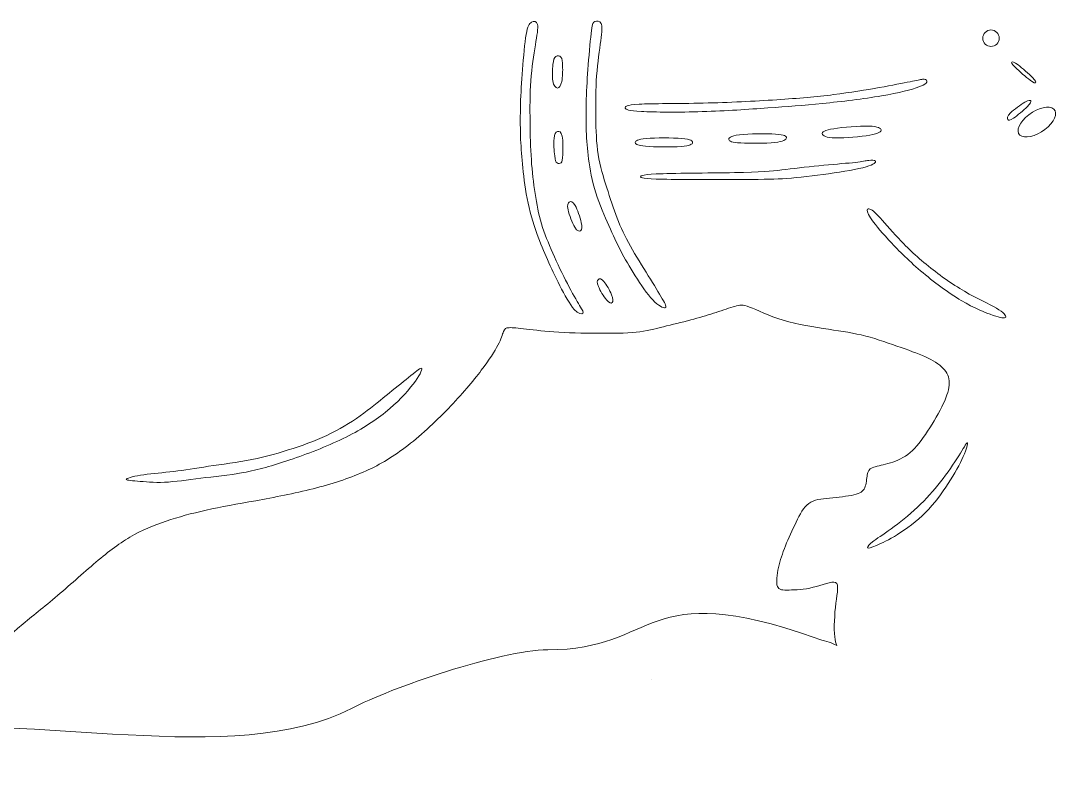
# Model space of a CAD drawing. Header units: millimetres. Extents: x -6423 to -1759, y 6 to 2012.
# Drawn here: x -1970.81 to -1926.64, y 1421.57 to 1453.45 of the extents above; entities that cross this region are included whole.
import ezdxf

# ---------------------------------------------------------------- set-up
doc = ezdxf.new("R2010")
doc.units = ezdxf.units.MM
doc.header["$MEASUREMENT"] = 0
doc.layers.add('layer 1', color=7, linetype='Continuous')

msp = doc.modelspace()

# ---------------------------------------------------------------- linework, layer by layer
at = {"layer": 'layer 1', "color": 177, "lineweight": 9}
for points, knots in [([(-1949.2911, 1452.8689), (-1949.2293, 1453.2263), (-1949.1606, 1453.3362), (-1949.0643, 1453.3912), (-1949.0643, 1453.3912), (-1948.968, 1453.4462), (-1948.8443, 1453.4462), (-1948.8101, 1453.2951), (-1948.8101, 1453.2951), (-1948.7756, 1453.1438), (-1948.8306, 1452.8415), (-1948.8993, 1452.4222), (-1948.8993, 1452.4222), (-1948.968, 1452.0029), (-1949.0506, 1451.4668), (-1949.0919, 1450.8964), (-1949.0919, 1450.8964), (-1949.133, 1450.3259), (-1949.133, 1449.7211), (-1949.1261, 1449.1507), (-1949.1261, 1449.1507), (-1949.1193, 1448.5802), (-1949.1056, 1448.0441), (-1949.0712, 1447.5355), (-1949.0712, 1447.5355), (-1949.0369, 1447.0269), (-1948.9819, 1446.5458), (-1948.913, 1446.0922), (-1948.913, 1446.0922), (-1948.8443, 1445.6385), (-1948.7619, 1445.2123), (-1948.6382, 1444.8), (-1948.6382, 1444.8), (-1948.5145, 1444.3876), (-1948.3496, 1443.989), (-1948.157, 1443.556), (-1948.157, 1443.556), (-1947.9646, 1443.123), (-1947.7447, 1442.6556), (-1947.5386, 1442.257), (-1947.5386, 1442.257), (-1947.3323, 1441.8583), (-1947.1399, 1441.5284), (-1947.0162, 1441.3223), (-1947.0162, 1441.3223), (-1946.8924, 1441.116), (-1946.8375, 1441.0336), (-1946.8787, 1440.9923), (-1946.8787, 1440.9923), (-1946.9199, 1440.9512), (-1947.0574, 1440.9512), (-1947.2429, 1441.1573), (-1947.2429, 1441.1573), (-1947.4286, 1441.3635), (-1947.6622, 1441.7759), (-1947.8615, 1442.1677), (-1947.8615, 1442.1677), (-1948.0609, 1442.5593), (-1948.2257, 1442.9306), (-1948.3838, 1443.2811), (-1948.3838, 1443.2811), (-1948.542, 1443.6316), (-1948.6932, 1443.9615), (-1948.8443, 1444.3945), (-1948.8443, 1444.3945), (-1948.9956, 1444.8275), (-1949.1469, 1445.3636), (-1949.2498, 1445.8859), (-1949.2498, 1445.8859), (-1949.353, 1446.4083), (-1949.408, 1446.9169), (-1949.4492, 1447.35), (-1949.4492, 1447.35), (-1949.4904, 1447.7829), (-1949.5179, 1448.1403), (-1949.5316, 1448.5526), (-1949.5316, 1448.5526), (-1949.5454, 1448.965), (-1949.5454, 1449.4325), (-1949.5316, 1449.8998), (-1949.5316, 1449.8998), (-1949.5179, 1450.3672), (-1949.4904, 1450.8345), (-1949.4492, 1451.3706), (-1949.4492, 1451.3706), (-1949.408, 1451.9066), (-1949.353, 1452.5115), (-1949.2911, 1452.8689)], [0, 0, 0, 0, 0.0434783, 0.0434783, 0.0434783, 0.0434783, 0.0869565, 0.0869565, 0.0869565, 0.0869565, 0.1304348, 0.1304348, 0.1304348, 0.1304348, 0.173913, 0.173913, 0.173913, 0.173913, 0.2173913, 0.2173913, 0.2173913, 0.2173913, 0.2608696, 0.2608696, 0.2608696, 0.2608696, 0.3043478, 0.3043478, 0.3043478, 0.3043478, 0.3478261, 0.3478261, 0.3478261, 0.3478261, 0.3913043, 0.3913043, 0.3913043, 0.3913043, 0.4347826, 0.4347826, 0.4347826, 0.4347826, 0.4782609, 0.4782609, 0.4782609, 0.4782609, 0.5217391, 0.5217391, 0.5217391, 0.5217391, 0.5652174, 0.5652174, 0.5652174, 0.5652174, 0.6086957, 0.6086957, 0.6086957, 0.6086957, 0.6521739, 0.6521739, 0.6521739, 0.6521739, 0.6956522, 0.6956522, 0.6956522, 0.6956522, 0.7391304, 0.7391304, 0.7391304, 0.7391304, 0.7826087, 0.7826087, 0.7826087, 0.7826087, 0.826087, 0.826087, 0.826087, 0.826087, 0.8695652, 0.8695652, 0.8695652, 0.8695652, 0.9130435, 0.9130435, 0.9130435, 0.9130435, 1, 1, 1, 1]), ([(-1946.5126, 1453.0415), (-1946.4714, 1453.3603), (-1946.4445, 1453.3932), (-1946.3667, 1453.4166), (-1946.3667, 1453.4166), (-1946.2888, 1453.4399), (-1946.16, 1453.4537), (-1946.1049, 1453.3411), (-1946.1049, 1453.3411), (-1946.0496, 1453.2284), (-1946.0679, 1452.9894), (-1946.1182, 1452.6017), (-1946.1182, 1452.6017), (-1946.1686, 1452.214), (-1946.2511, 1451.6779), (-1946.2923, 1451.1074), (-1946.2923, 1451.1074), (-1946.3336, 1450.537), (-1946.3336, 1449.9322), (-1946.3268, 1449.3617), (-1946.3268, 1449.3617), (-1946.3198, 1448.7913), (-1946.306, 1448.2552), (-1946.2262, 1447.7561), (-1946.2262, 1447.7561), (-1946.1465, 1447.2569), (-1946.0004, 1446.7948), (-1945.8589, 1446.3439), (-1945.8589, 1446.3439), (-1945.7172, 1445.8928), (-1945.5797, 1445.4529), (-1945.4216, 1445.0475), (-1945.4216, 1445.0475), (-1945.2635, 1444.642), (-1945.0848, 1444.2708), (-1944.8547, 1443.8584), (-1944.8547, 1443.8584), (-1944.6243, 1443.446), (-1944.3425, 1442.9924), (-1944.0951, 1442.5938), (-1944.0951, 1442.5938), (-1943.8476, 1442.1951), (-1943.6346, 1441.8515), (-1943.4971, 1441.6144), (-1943.4971, 1441.6144), (-1943.3597, 1441.3773), (-1943.2978, 1441.2466), (-1943.3734, 1441.2295), (-1943.3734, 1441.2295), (-1943.449, 1441.2123), (-1943.6621, 1441.3086), (-1943.9026, 1441.5594), (-1943.9026, 1441.5594), (-1944.1433, 1441.8103), (-1944.4112, 1442.2157), (-1944.6484, 1442.5938), (-1944.6484, 1442.5938), (-1944.8854, 1442.9718), (-1945.0917, 1443.3222), (-1945.2669, 1443.659), (-1945.2669, 1443.659), (-1945.4422, 1443.9958), (-1945.5866, 1444.3189), (-1945.77, 1444.7268), (-1945.77, 1444.7268), (-1945.9532, 1445.1347), (-1946.1756, 1445.6275), (-1946.3311, 1446.1266), (-1946.3311, 1446.1266), (-1946.4865, 1446.6258), (-1946.5749, 1447.1312), (-1946.6329, 1447.5627), (-1946.6329, 1447.5627), (-1946.691, 1447.994), (-1946.7184, 1448.3515), (-1946.7321, 1448.7638), (-1946.7321, 1448.7638), (-1946.746, 1449.1762), (-1946.746, 1449.6435), (-1946.7321, 1450.1109), (-1946.7321, 1450.1109), (-1946.7184, 1450.5782), (-1946.691, 1451.0456), (-1946.6497, 1451.5817), (-1946.6497, 1451.5817), (-1946.6084, 1452.1178), (-1946.5534, 1452.7226), (-1946.5126, 1453.0415)], [0, 0, 0, 0, 0.0434783, 0.0434783, 0.0434783, 0.0434783, 0.0869565, 0.0869565, 0.0869565, 0.0869565, 0.1304348, 0.1304348, 0.1304348, 0.1304348, 0.173913, 0.173913, 0.173913, 0.173913, 0.2173913, 0.2173913, 0.2173913, 0.2173913, 0.2608696, 0.2608696, 0.2608696, 0.2608696, 0.3043478, 0.3043478, 0.3043478, 0.3043478, 0.3478261, 0.3478261, 0.3478261, 0.3478261, 0.3913043, 0.3913043, 0.3913043, 0.3913043, 0.4347826, 0.4347826, 0.4347826, 0.4347826, 0.4782609, 0.4782609, 0.4782609, 0.4782609, 0.5217391, 0.5217391, 0.5217391, 0.5217391, 0.5652174, 0.5652174, 0.5652174, 0.5652174, 0.6086957, 0.6086957, 0.6086957, 0.6086957, 0.6521739, 0.6521739, 0.6521739, 0.6521739, 0.6956522, 0.6956522, 0.6956522, 0.6956522, 0.7391304, 0.7391304, 0.7391304, 0.7391304, 0.7826087, 0.7826087, 0.7826087, 0.7826087, 0.826087, 0.826087, 0.826087, 0.826087, 0.8695652, 0.8695652, 0.8695652, 0.8695652, 0.9130435, 0.9130435, 0.9130435, 0.9130435, 1, 1, 1, 1]), ([(-1929.5038, 1453.0598), (-1929.6974, 1453.0598), (-1929.8543, 1452.9029), (-1929.8543, 1452.7093), (-1929.8543, 1452.7093), (-1929.8543, 1452.5157), (-1929.6974, 1452.3588), (-1929.5038, 1452.3588), (-1929.5038, 1452.3588), (-1929.3101, 1452.3588), (-1929.1532, 1452.5157), (-1929.1532, 1452.7093), (-1929.1532, 1452.7093), (-1929.1532, 1452.9029), (-1929.3101, 1453.0598), (-1929.5038, 1453.0598)], [0, 0, 0, 0, 0.2, 0.2, 0.2, 0.2, 0.4, 0.4, 0.4, 0.4, 0.6, 0.6, 0.6, 0.6, 1, 1, 1, 1]), ([(-1948.1537, 1451.5905), (-1948.1296, 1451.7899), (-1948.0952, 1451.886), (-1948.0298, 1451.9307), (-1948.0298, 1451.9307), (-1947.9646, 1451.9755), (-1947.8684, 1451.9686), (-1947.8134, 1451.9033), (-1947.8134, 1451.9033), (-1947.7584, 1451.8379), (-1947.7447, 1451.7142), (-1947.7396, 1451.5183), (-1947.7396, 1451.5183), (-1947.7343, 1451.3224), (-1947.7378, 1451.0545), (-1947.7756, 1450.8707), (-1947.7756, 1450.8707), (-1947.8134, 1450.6867), (-1947.8856, 1450.5871), (-1947.9629, 1450.5871), (-1947.9629, 1450.5871), (-1948.0402, 1450.5871), (-1948.1227, 1450.6867), (-1948.157, 1450.8878), (-1948.157, 1450.8878), (-1948.1914, 1451.0888), (-1948.1776, 1451.3913), (-1948.1537, 1451.5905)], [0, 0, 0, 0, 0.125, 0.125, 0.125, 0.125, 0.25, 0.25, 0.25, 0.25, 0.375, 0.375, 0.375, 0.375, 0.5, 0.5, 0.5, 0.5, 0.625, 0.625, 0.625, 0.625, 0.75, 0.75, 0.75, 0.75, 1, 1, 1, 1]), ([(-1928.6172, 1451.6903), (-1928.5931, 1451.7127), (-1928.5278, 1451.7058), (-1928.3508, 1451.5735), (-1928.3508, 1451.5735), (-1928.1738, 1451.4413), (-1927.8851, 1451.1834), (-1927.7391, 1451.0323), (-1927.7391, 1451.0323), (-1927.5931, 1450.881), (-1927.5896, 1450.8364), (-1927.6085, 1450.8141), (-1927.6085, 1450.8141), (-1927.6274, 1450.7918), (-1927.6686, 1450.7918), (-1927.8387, 1450.9206), (-1927.8387, 1450.9206), (-1928.0088, 1451.0495), (-1928.3078, 1451.3072), (-1928.4659, 1451.4619), (-1928.4659, 1451.4619), (-1928.624, 1451.6165), (-1928.6411, 1451.668), (-1928.6172, 1451.6903)], [0, 0, 0, 0, 0.1428571, 0.1428571, 0.1428571, 0.1428571, 0.2857143, 0.2857143, 0.2857143, 0.2857143, 0.4285714, 0.4285714, 0.4285714, 0.4285714, 0.5714286, 0.5714286, 0.5714286, 0.5714286, 0.7142857, 0.7142857, 0.7142857, 0.7142857, 1, 1, 1, 1]), ([(-1945.0711, 1449.7366), (-1945.0952, 1449.7984), (-1945.0471, 1449.8671), (-1944.4834, 1449.8982), (-1944.4834, 1449.8982), (-1943.92, 1449.9291), (-1942.8409, 1449.9221), (-1941.7514, 1449.9462), (-1941.7514, 1449.9462), (-1940.6621, 1449.9703), (-1939.5624, 1450.0253), (-1938.6277, 1450.0871), (-1938.6277, 1450.0871), (-1937.6929, 1450.1489), (-1936.9231, 1450.2178), (-1936.2049, 1450.3071), (-1936.2049, 1450.3071), (-1935.4867, 1450.3965), (-1934.8201, 1450.5063), (-1934.2599, 1450.6061), (-1934.2599, 1450.6061), (-1933.6997, 1450.7057), (-1933.2461, 1450.7951), (-1932.9505, 1450.857), (-1932.9505, 1450.857), (-1932.655, 1450.9188), (-1932.5176, 1450.9531), (-1932.4145, 1450.96), (-1932.4145, 1450.96), (-1932.3114, 1450.9668), (-1932.2426, 1450.9462), (-1932.2323, 1450.8912), (-1932.2323, 1450.8912), (-1932.2219, 1450.8363), (-1932.2701, 1450.747), (-1932.5691, 1450.6335), (-1932.5691, 1450.6335), (-1932.8681, 1450.5202), (-1933.4179, 1450.3826), (-1934.167, 1450.2556), (-1934.167, 1450.2556), (-1934.9162, 1450.1284), (-1935.8647, 1450.0115), (-1936.6791, 1449.9291), (-1936.6791, 1449.9291), (-1937.4936, 1449.8466), (-1938.1741, 1449.7984), (-1938.9988, 1449.7401), (-1938.9988, 1449.7401), (-1939.8236, 1449.6816), (-1940.7926, 1449.6129), (-1941.7927, 1449.582), (-1941.7927, 1449.582), (-1942.7927, 1449.551), (-1943.8237, 1449.5579), (-1944.3873, 1449.5888), (-1944.3873, 1449.5888), (-1944.9508, 1449.6197), (-1945.0471, 1449.6747), (-1945.0711, 1449.7366)], [0, 0, 0, 0, 0.0625, 0.0625, 0.0625, 0.0625, 0.125, 0.125, 0.125, 0.125, 0.1875, 0.1875, 0.1875, 0.1875, 0.25, 0.25, 0.25, 0.25, 0.3125, 0.3125, 0.3125, 0.3125, 0.375, 0.375, 0.375, 0.375, 0.4375, 0.4375, 0.4375, 0.4375, 0.5, 0.5, 0.5, 0.5, 0.5625, 0.5625, 0.5625, 0.5625, 0.625, 0.625, 0.625, 0.625, 0.6875, 0.6875, 0.6875, 0.6875, 0.75, 0.75, 0.75, 0.75, 0.8125, 0.8125, 0.8125, 0.8125, 0.875, 0.875, 0.875, 0.875, 1, 1, 1, 1]), ([(-1928.0622, 1449.9824), (-1927.8851, 1450.0837), (-1927.8233, 1450.0769), (-1927.806, 1450.0408), (-1927.806, 1450.0408), (-1927.789, 1450.0048), (-1927.8164, 1449.9395), (-1927.9642, 1449.7917), (-1927.9642, 1449.7917), (-1928.1119, 1449.644), (-1928.38, 1449.4136), (-1928.5415, 1449.3038), (-1928.5415, 1449.3038), (-1928.703, 1449.1938), (-1928.758, 1449.204), (-1928.7873, 1449.2504), (-1928.7873, 1449.2504), (-1928.8164, 1449.2968), (-1928.8198, 1449.3794), (-1928.6755, 1449.5254), (-1928.6755, 1449.5254), (-1928.5311, 1449.6714), (-1928.2391, 1449.881), (-1928.0622, 1449.9824)], [0, 0, 0, 0, 0.1428571, 0.1428571, 0.1428571, 0.1428571, 0.2857143, 0.2857143, 0.2857143, 0.2857143, 0.4285714, 0.4285714, 0.4285714, 0.4285714, 0.5714286, 0.5714286, 0.5714286, 0.5714286, 0.7142857, 0.7142857, 0.7142857, 0.7142857, 1, 1, 1, 1]), ([(-1928.2723, 1448.5833), (-1928.0826, 1448.4102), (-1927.6063, 1448.5179), (-1927.208, 1448.8238), (-1927.208, 1448.8238), (-1926.8098, 1449.1297), (-1926.6408, 1449.518), (-1926.8303, 1449.691), (-1926.8303, 1449.691), (-1927.0199, 1449.864), (-1927.4964, 1449.7564), (-1927.8947, 1449.4505), (-1927.8947, 1449.4505), (-1928.2928, 1449.1445), (-1928.4618, 1448.7563), (-1928.2723, 1448.5833)], [0, 0, 0, 0, 0.2, 0.2, 0.2, 0.2, 0.4, 0.4, 0.4, 0.4, 0.6, 0.6, 0.6, 0.6, 1, 1, 1, 1]), ([(-1947.9611, 1448.7348), (-1947.8889, 1448.7589), (-1947.7997, 1448.7314), (-1947.7584, 1448.5355), (-1947.7584, 1448.5355), (-1947.7172, 1448.3396), (-1947.7241, 1447.9753), (-1947.7343, 1447.752), (-1947.7343, 1447.752), (-1947.7447, 1447.5286), (-1947.7584, 1447.4461), (-1947.8032, 1447.4049), (-1947.8032, 1447.4049), (-1947.8478, 1447.3637), (-1947.9234, 1447.3637), (-1947.975, 1447.3981), (-1947.975, 1447.3981), (-1948.0265, 1447.4324), (-1948.0539, 1447.5011), (-1948.078, 1447.7005), (-1948.078, 1447.7005), (-1948.102, 1447.8997), (-1948.1226, 1448.2297), (-1948.1055, 1448.4324), (-1948.1055, 1448.4324), (-1948.0883, 1448.6352), (-1948.0333, 1448.7107), (-1947.9611, 1448.7348)], [0, 0, 0, 0, 0.125, 0.125, 0.125, 0.125, 0.25, 0.25, 0.25, 0.25, 0.375, 0.375, 0.375, 0.375, 0.5, 0.5, 0.5, 0.5, 0.625, 0.625, 0.625, 0.625, 0.75, 0.75, 0.75, 0.75, 1, 1, 1, 1]), ([(-1936.686, 1448.6336), (-1936.7032, 1448.7125), (-1936.5932, 1448.7882), (-1936.1947, 1448.8534), (-1936.1947, 1448.8534), (-1935.7959, 1448.9187), (-1935.1087, 1448.9737), (-1934.7066, 1448.9634), (-1934.7066, 1448.9634), (-1934.3046, 1448.9531), (-1934.1877, 1448.8774), (-1934.1809, 1448.8019), (-1934.1809, 1448.8019), (-1934.1739, 1448.7263), (-1934.277, 1448.6506), (-1934.662, 1448.5819), (-1934.662, 1448.5819), (-1935.0468, 1448.5132), (-1935.7135, 1448.4514), (-1936.119, 1448.4617), (-1936.119, 1448.4617), (-1936.5245, 1448.4719), (-1936.6689, 1448.5545), (-1936.686, 1448.6336)], [0, 0, 0, 0, 0.1428571, 0.1428571, 0.1428571, 0.1428571, 0.2857143, 0.2857143, 0.2857143, 0.2857143, 0.4285714, 0.4285714, 0.4285714, 0.4285714, 0.5714286, 0.5714286, 0.5714286, 0.5714286, 0.7142857, 0.7142857, 0.7142857, 0.7142857, 1, 1, 1, 1]), ([(-1944.6484, 1448.2692), (-1944.6415, 1448.3345), (-1944.5728, 1448.4032), (-1944.1777, 1448.4377), (-1944.1777, 1448.4377), (-1943.7824, 1448.4719), (-1943.0608, 1448.4719), (-1942.6655, 1448.4377), (-1942.6655, 1448.4377), (-1942.2704, 1448.4032), (-1942.2017, 1448.3345), (-1942.2085, 1448.2658), (-1942.2085, 1448.2658), (-1942.2154, 1448.197), (-1942.2978, 1448.1283), (-1942.6999, 1448.0974), (-1942.6999, 1448.0974), (-1943.102, 1448.0664), (-1943.8237, 1448.0733), (-1944.212, 1448.1077), (-1944.212, 1448.1077), (-1944.6003, 1448.142), (-1944.6553, 1448.204), (-1944.6484, 1448.2692)], [0, 0, 0, 0, 0.1428571, 0.1428571, 0.1428571, 0.1428571, 0.2857143, 0.2857143, 0.2857143, 0.2857143, 0.4285714, 0.4285714, 0.4285714, 0.4285714, 0.5714286, 0.5714286, 0.5714286, 0.5714286, 0.7142857, 0.7142857, 0.7142857, 0.7142857, 1, 1, 1, 1]), ([(-1940.6656, 1448.3895), (-1940.6826, 1448.4582), (-1940.6139, 1448.5476), (-1940.2119, 1448.5958), (-1940.2119, 1448.5958), (-1939.8098, 1448.6438), (-1939.0744, 1448.6506), (-1938.6723, 1448.6232), (-1938.6723, 1448.6232), (-1938.2702, 1448.5956), (-1938.2015, 1448.5338), (-1938.2153, 1448.4617), (-1938.2153, 1448.4617), (-1938.2291, 1448.3895), (-1938.3252, 1448.307), (-1938.7101, 1448.2658), (-1938.7101, 1448.2658), (-1939.0951, 1448.2246), (-1939.7685, 1448.2246), (-1940.1569, 1448.2486), (-1940.1569, 1448.2486), (-1940.5452, 1448.2727), (-1940.6484, 1448.3208), (-1940.6656, 1448.3895)], [0, 0, 0, 0, 0.1428571, 0.1428571, 0.1428571, 0.1428571, 0.2857143, 0.2857143, 0.2857143, 0.2857143, 0.4285714, 0.4285714, 0.4285714, 0.4285714, 0.5714286, 0.5714286, 0.5714286, 0.5714286, 0.7142857, 0.7142857, 0.7142857, 0.7142857, 1, 1, 1, 1]), ([(-1944.4216, 1446.8087), (-1944.4216, 1446.8568), (-1944.3185, 1446.9118), (-1943.4663, 1446.9393), (-1943.4663, 1446.9393), (-1942.614, 1446.9668), (-1941.0126, 1446.9668), (-1940.0366, 1446.9908), (-1940.0366, 1446.9908), (-1939.0606, 1447.0149), (-1938.7101, 1447.063), (-1938.2359, 1447.1214), (-1938.2359, 1447.1214), (-1937.7617, 1447.1799), (-1937.1637, 1447.2486), (-1936.6208, 1447.3002), (-1936.6208, 1447.3002), (-1936.0777, 1447.3517), (-1935.5898, 1447.386), (-1935.2806, 1447.4204), (-1935.2806, 1447.4204), (-1934.9712, 1447.4547), (-1934.8406, 1447.4891), (-1934.7101, 1447.5063), (-1934.7101, 1447.5063), (-1934.5794, 1447.5235), (-1934.4488, 1447.5235), (-1934.4213, 1447.4754), (-1934.4213, 1447.4754), (-1934.3939, 1447.4273), (-1934.4694, 1447.3311), (-1934.8166, 1447.2314), (-1934.8166, 1447.2314), (-1935.1636, 1447.1317), (-1935.7822, 1447.0286), (-1936.4145, 1446.9393), (-1936.4145, 1446.9393), (-1937.0468, 1446.8499), (-1937.6929, 1446.7744), (-1938.1981, 1446.7366), (-1938.1981, 1446.7366), (-1938.7033, 1446.6987), (-1939.0675, 1446.6987), (-1940.047, 1446.6953), (-1940.047, 1446.6953), (-1941.0263, 1446.6918), (-1942.6209, 1446.685), (-1943.4697, 1446.7022), (-1943.4697, 1446.7022), (-1944.3185, 1446.7194), (-1944.4216, 1446.7605), (-1944.4216, 1446.8087)], [0, 0, 0, 0, 0.0714286, 0.0714286, 0.0714286, 0.0714286, 0.1428571, 0.1428571, 0.1428571, 0.1428571, 0.2142857, 0.2142857, 0.2142857, 0.2142857, 0.2857143, 0.2857143, 0.2857143, 0.2857143, 0.3571429, 0.3571429, 0.3571429, 0.3571429, 0.4285714, 0.4285714, 0.4285714, 0.4285714, 0.5, 0.5, 0.5, 0.5, 0.5714286, 0.5714286, 0.5714286, 0.5714286, 0.6428571, 0.6428571, 0.6428571, 0.6428571, 0.7142857, 0.7142857, 0.7142857, 0.7142857, 0.7857143, 0.7857143, 0.7857143, 0.7857143, 0.8571429, 0.8571429, 0.8571429, 0.8571429, 1, 1, 1, 1]), ([(-1947.456, 1445.7313), (-1947.3942, 1445.7673), (-1947.3047, 1445.7587), (-1947.2051, 1445.5869), (-1947.2051, 1445.5869), (-1947.1055, 1445.4151), (-1946.9955, 1445.08), (-1946.9466, 1444.8671), (-1946.9466, 1444.8671), (-1946.8976, 1444.654), (-1946.9096, 1444.5629), (-1946.9628, 1444.5191), (-1946.9628, 1444.5191), (-1947.0161, 1444.4753), (-1947.1106, 1444.4788), (-1947.2215, 1444.6557), (-1947.2215, 1444.6557), (-1947.3323, 1444.8326), (-1947.4595, 1445.1831), (-1947.5059, 1445.3988), (-1947.5059, 1445.3988), (-1947.5523, 1445.6145), (-1947.5178, 1445.6951), (-1947.456, 1445.7313)], [0, 0, 0, 0, 0.1428571, 0.1428571, 0.1428571, 0.1428571, 0.2857143, 0.2857143, 0.2857143, 0.2857143, 0.4285714, 0.4285714, 0.4285714, 0.4285714, 0.5714286, 0.5714286, 0.5714286, 0.5714286, 0.7142857, 0.7142857, 0.7142857, 0.7142857, 1, 1, 1, 1]), ([(-1934.7547, 1445.4342), (-1934.7032, 1445.4685), (-1934.5725, 1445.4135), (-1934.3766, 1445.2211), (-1934.3766, 1445.2211), (-1934.1809, 1445.0287), (-1933.9197, 1444.6987), (-1933.5691, 1444.3173), (-1933.5691, 1444.3173), (-1933.2186, 1443.9357), (-1932.7787, 1443.5028), (-1932.2667, 1443.0801), (-1932.2667, 1443.0801), (-1931.7546, 1442.6574), (-1931.1704, 1442.245), (-1930.6275, 1441.9289), (-1930.6275, 1441.9289), (-1930.0844, 1441.6127), (-1929.5828, 1441.3927), (-1929.2734, 1441.2107), (-1929.2734, 1441.2107), (-1928.9642, 1441.0285), (-1928.8474, 1440.8842), (-1928.8783, 1440.8257), (-1928.8783, 1440.8257), (-1928.9092, 1440.7674), (-1929.0879, 1440.7948), (-1929.4143, 1440.9048), (-1929.4143, 1440.9048), (-1929.7408, 1441.0148), (-1930.2151, 1441.2072), (-1930.7684, 1441.5371), (-1930.7684, 1441.5371), (-1931.3217, 1441.8669), (-1931.954, 1442.3344), (-1932.5004, 1442.8018), (-1932.5004, 1442.8018), (-1933.0468, 1443.2691), (-1933.5073, 1443.7365), (-1933.8682, 1444.1282), (-1933.8682, 1444.1282), (-1934.2289, 1444.52), (-1934.4901, 1444.8361), (-1934.6344, 1445.0561), (-1934.6344, 1445.0561), (-1934.7788, 1445.2761), (-1934.8062, 1445.3997), (-1934.7547, 1445.4342)], [0, 0, 0, 0, 0.0769231, 0.0769231, 0.0769231, 0.0769231, 0.1538462, 0.1538462, 0.1538462, 0.1538462, 0.2307692, 0.2307692, 0.2307692, 0.2307692, 0.3076923, 0.3076923, 0.3076923, 0.3076923, 0.3846154, 0.3846154, 0.3846154, 0.3846154, 0.4615385, 0.4615385, 0.4615385, 0.4615385, 0.5384615, 0.5384615, 0.5384615, 0.5384615, 0.6153846, 0.6153846, 0.6153846, 0.6153846, 0.6923077, 0.6923077, 0.6923077, 0.6923077, 0.7692308, 0.7692308, 0.7692308, 0.7692308, 0.8461538, 0.8461538, 0.8461538, 0.8461538, 1, 1, 1, 1]), ([(-1946.2189, 1442.4357), (-1946.1708, 1442.4769), (-1946.0951, 1442.4769), (-1945.9851, 1442.3497), (-1945.9851, 1442.3497), (-1945.8751, 1442.2227), (-1945.7309, 1441.9683), (-1945.6587, 1441.7863), (-1945.6587, 1441.7863), (-1945.5866, 1441.6041), (-1945.5866, 1441.4941), (-1945.6277, 1441.4495), (-1945.6277, 1441.4495), (-1945.669, 1441.4047), (-1945.7514, 1441.4254), (-1945.8718, 1441.5663), (-1945.8718, 1441.5663), (-1945.992, 1441.7072), (-1946.1501, 1441.9683), (-1946.2189, 1442.1401), (-1946.2189, 1442.1401), (-1946.2876, 1442.312), (-1946.2669, 1442.3945), (-1946.2189, 1442.4357)], [0, 0, 0, 0, 0.1428571, 0.1428571, 0.1428571, 0.1428571, 0.2857143, 0.2857143, 0.2857143, 0.2857143, 0.4285714, 0.4285714, 0.4285714, 0.4285714, 0.5714286, 0.5714286, 0.5714286, 0.5714286, 0.7142857, 0.7142857, 0.7142857, 0.7142857, 1, 1, 1, 1]), ([(-1976.2577, 1423.1472), (-1970.5983, 1424.0857), (-1961.7062, 1421.5726), (-1956.725, 1424.1676), (-1956.725, 1424.1676), (-1955.0681, 1425.0309), (-1950.4077, 1426.6577), (-1948.3653, 1426.6577), (-1948.3653, 1426.6577), (-1943.6623, 1426.6577), (-1944.3526, 1429.7891), (-1936.9894, 1427.1685), (-1936.9894, 1427.1685), (-1936.5176, 1427.0006), (-1936.4442, 1427.0493), (-1936.0635, 1426.8384), (-1936.0635, 1426.8384), (-1936.106, 1426.9344), (-1936.1378, 1427.0491), (-1936.1556, 1427.2117), (-1936.1556, 1427.2117), (-1936.1954, 1427.5759), (-1936.1651, 1428.1807), (-1936.1068, 1428.6481), (-1936.1068, 1428.6481), (-1936.0483, 1429.1155), (-1935.9617, 1429.4454), (-1936.1211, 1429.521), (-1936.1211, 1429.521), (-1936.2806, 1429.5966), (-1936.6861, 1429.4179), (-1937.0744, 1429.3216), (-1937.0744, 1429.3216), (-1937.4627, 1429.2253), (-1937.8339, 1429.2116), (-1938.102, 1429.2048), (-1938.102, 1429.2048), (-1938.37, 1429.1979), (-1938.5349, 1429.1979), (-1938.5968, 1429.3629), (-1938.5968, 1429.3629), (-1938.6586, 1429.5279), (-1938.6174, 1429.8577), (-1938.5487, 1430.167), (-1938.5487, 1430.167), (-1938.4799, 1430.4763), (-1938.3837, 1430.7649), (-1938.2531, 1431.088), (-1938.2531, 1431.088), (-1938.1226, 1431.411), (-1937.9576, 1431.7685), (-1937.7995, 1432.0983), (-1937.7995, 1432.0983), (-1937.6414, 1432.4282), (-1937.4903, 1432.7306), (-1937.2634, 1432.8956), (-1937.2634, 1432.8956), (-1937.0366, 1433.0605), (-1936.7342, 1433.0881), (-1936.3767, 1433.1224), (-1936.3767, 1433.1224), (-1936.0194, 1433.1568), (-1935.607, 1433.198), (-1935.339, 1433.2598), (-1935.339, 1433.2598), (-1935.071, 1433.3216), (-1934.9473, 1433.4042), (-1934.8786, 1433.5623), (-1934.8786, 1433.5623), (-1934.8097, 1433.7203), (-1934.796, 1433.954), (-1934.7686, 1434.1121), (-1934.7686, 1434.1121), (-1934.741, 1434.2702), (-1934.6999, 1434.3526), (-1934.5555, 1434.4146), (-1934.5555, 1434.4146), (-1934.4111, 1434.4764), (-1934.1637, 1434.5176), (-1933.8889, 1434.5933), (-1933.8889, 1434.5933), (-1933.6139, 1434.6688), (-1933.3114, 1434.7788), (-1933.0434, 1434.9781), (-1933.0434, 1434.9781), (-1932.7753, 1435.1775), (-1932.5417, 1435.4661), (-1932.2943, 1435.8304), (-1932.2943, 1435.8304), (-1932.0469, 1436.1946), (-1931.7857, 1436.6345), (-1931.6001, 1437.0056), (-1931.6001, 1437.0056), (-1931.4144, 1437.3768), (-1931.3046, 1437.6792), (-1931.284, 1437.9336), (-1931.284, 1437.9336), (-1931.2633, 1438.1878), (-1931.332, 1438.3939), (-1931.4833, 1438.5796), (-1931.4833, 1438.5796), (-1931.6344, 1438.7652), (-1931.8681, 1438.9301), (-1932.1774, 1439.0812), (-1932.1774, 1439.0812), (-1932.4867, 1439.2325), (-1932.8716, 1439.3699), (-1933.3321, 1439.5349), (-1933.3321, 1439.5349), (-1933.7926, 1439.6999), (-1934.3286, 1439.8922), (-1934.8373, 1440.0229), (-1934.8373, 1440.0229), (-1935.3459, 1440.1535), (-1935.827, 1440.2222), (-1936.4249, 1440.3116), (-1936.4249, 1440.3116), (-1937.0229, 1440.4009), (-1937.7376, 1440.5109), (-1938.3494, 1440.6964), (-1938.3494, 1440.6964), (-1938.961, 1440.8821), (-1939.4696, 1441.1432), (-1939.779, 1441.26), (-1939.779, 1441.26), (-1940.0882, 1441.3769), (-1940.1982, 1441.3494), (-1940.4043, 1441.2876), (-1940.4043, 1441.2876), (-1940.6106, 1441.2256), (-1940.913, 1441.1295), (-1941.2085, 1441.0332), (-1941.2085, 1441.0332), (-1941.504, 1440.9371), (-1941.7928, 1440.8408), (-1942.1502, 1440.7445), (-1942.1502, 1440.7445), (-1942.5075, 1440.6483), (-1942.9336, 1440.5521), (-1943.3117, 1440.4559), (-1943.3117, 1440.4559), (-1943.6896, 1440.3596), (-1944.0196, 1440.2635), (-1944.4457, 1440.2085), (-1944.4457, 1440.2085), (-1944.8719, 1440.1535), (-1945.3942, 1440.1398), (-1946.006, 1440.1398), (-1946.006, 1440.1398), (-1946.6176, 1440.1398), (-1947.3186, 1440.1535), (-1947.8959, 1440.1879), (-1947.8959, 1440.1879), (-1948.4733, 1440.2222), (-1948.9269, 1440.2772), (-1949.2774, 1440.3185), (-1949.2774, 1440.3185), (-1949.6279, 1440.3596), (-1949.8754, 1440.3872), (-1950.0197, 1440.3803), (-1950.0197, 1440.3803), (-1950.1641, 1440.3734), (-1950.2052, 1440.3322), (-1950.2534, 1440.2153), (-1950.2534, 1440.2153), (-1950.3015, 1440.0985), (-1950.3565, 1439.9061), (-1950.4939, 1439.638), (-1950.4939, 1439.638), (-1950.6315, 1439.3699), (-1950.8513, 1439.0263), (-1951.2019, 1438.5658), (-1951.2019, 1438.5658), (-1951.5524, 1438.1053), (-1952.0335, 1437.5279), (-1952.604, 1436.9369), (-1952.604, 1436.9369), (-1953.1745, 1436.3458), (-1953.8342, 1435.7411), (-1954.4391, 1435.2806), (-1954.4391, 1435.2806), (-1955.0439, 1434.82), (-1955.5938, 1434.5039), (-1956.2261, 1434.2289), (-1956.2261, 1434.2289), (-1956.8584, 1433.954), (-1957.5731, 1433.7203), (-1958.3636, 1433.521), (-1958.3636, 1433.521), (-1959.1539, 1433.3216), (-1960.02, 1433.1568), (-1960.8034, 1433.0124), (-1960.8034, 1433.0124), (-1961.587, 1432.8681), (-1962.2881, 1432.7445), (-1962.9135, 1432.6069), (-1962.9135, 1432.6069), (-1963.5388, 1432.4695), (-1964.0887, 1432.3182), (-1964.6179, 1432.1396), (-1964.6179, 1432.1396), (-1965.1471, 1431.9609), (-1965.6558, 1431.7546), (-1966.1575, 1431.4591), (-1966.1575, 1431.4591), (-1966.6593, 1431.1636), (-1967.1541, 1430.7787), (-1967.7108, 1430.3044), (-1967.7108, 1430.3044), (-1968.2676, 1429.8302), (-1968.8861, 1429.2666), (-1969.4497, 1428.7924), (-1969.4497, 1428.7924), (-1970.0133, 1428.3182), (-1970.5219, 1427.9333), (-1970.948, 1427.5622), (-1970.948, 1427.5622), (-1971.3741, 1427.191), (-1971.7177, 1426.8336), (-1971.9858, 1426.4762), (-1971.9858, 1426.4762), (-1972.2539, 1426.1189), (-1972.4463, 1425.7614), (-1972.7761, 1425.3559), (-1972.7761, 1425.3559), (-1973.1061, 1424.9504), (-1973.5736, 1424.4969), (-1974.0272, 1424.1601), (-1974.0272, 1424.1601), (-1974.4807, 1423.8233), (-1974.9207, 1423.6032), (-1975.443, 1423.4109), (-1975.443, 1423.4109), (-1975.7011, 1423.3158), (-1975.9796, 1423.2273), (-1976.2581, 1423.1471)], [0, 0, 0, 0, 0.0166667, 0.0166667, 0.0166667, 0.0166667, 0.0333333, 0.0333333, 0.0333333, 0.0333333, 0.05, 0.05, 0.05, 0.05, 0.0666667, 0.0666667, 0.0666667, 0.0666667, 0.0833333, 0.0833333, 0.0833333, 0.0833333, 0.1, 0.1, 0.1, 0.1, 0.1166667, 0.1166667, 0.1166667, 0.1166667, 0.1333333, 0.1333333, 0.1333333, 0.1333333, 0.15, 0.15, 0.15, 0.15, 0.1666667, 0.1666667, 0.1666667, 0.1666667, 0.1833333, 0.1833333, 0.1833333, 0.1833333, 0.2, 0.2, 0.2, 0.2, 0.2166667, 0.2166667, 0.2166667, 0.2166667, 0.2333333, 0.2333333, 0.2333333, 0.2333333, 0.25, 0.25, 0.25, 0.25, 0.2666667, 0.2666667, 0.2666667, 0.2666667, 0.2833333, 0.2833333, 0.2833333, 0.2833333, 0.3, 0.3, 0.3, 0.3, 0.3166667, 0.3166667, 0.3166667, 0.3166667, 0.3333333, 0.3333333, 0.3333333, 0.3333333, 0.35, 0.35, 0.35, 0.35, 0.3666667, 0.3666667, 0.3666667, 0.3666667, 0.3833333, 0.3833333, 0.3833333, 0.3833333, 0.4, 0.4, 0.4, 0.4, 0.4166667, 0.4166667, 0.4166667, 0.4166667, 0.4333333, 0.4333333, 0.4333333, 0.4333333, 0.45, 0.45, 0.45, 0.45, 0.4666667, 0.4666667, 0.4666667, 0.4666667, 0.4833333, 0.4833333, 0.4833333, 0.4833333, 0.5, 0.5, 0.5, 0.5, 0.5166667, 0.5166667, 0.5166667, 0.5166667, 0.5333333, 0.5333333, 0.5333333, 0.5333333, 0.55, 0.55, 0.55, 0.55, 0.5666667, 0.5666667, 0.5666667, 0.5666667, 0.5833333, 0.5833333, 0.5833333, 0.5833333, 0.6, 0.6, 0.6, 0.6, 0.6166667, 0.6166667, 0.6166667, 0.6166667, 0.6333333, 0.6333333, 0.6333333, 0.6333333, 0.65, 0.65, 0.65, 0.65, 0.6666667, 0.6666667, 0.6666667, 0.6666667, 0.6833333, 0.6833333, 0.6833333, 0.6833333, 0.7, 0.7, 0.7, 0.7, 0.7166667, 0.7166667, 0.7166667, 0.7166667, 0.7333333, 0.7333333, 0.7333333, 0.7333333, 0.75, 0.75, 0.75, 0.75, 0.7666667, 0.7666667, 0.7666667, 0.7666667, 0.7833333, 0.7833333, 0.7833333, 0.7833333, 0.8, 0.8, 0.8, 0.8, 0.8166667, 0.8166667, 0.8166667, 0.8166667, 0.8333333, 0.8333333, 0.8333333, 0.8333333, 0.85, 0.85, 0.85, 0.85, 0.8666667, 0.8666667, 0.8666667, 0.8666667, 0.8833333, 0.8833333, 0.8833333, 0.8833333, 0.9, 0.9, 0.9, 0.9, 0.9166667, 0.9166667, 0.9166667, 0.9166667, 0.9333333, 0.9333333, 0.9333333, 0.9333333, 0.95, 0.95, 0.95, 0.95, 0.9666667, 0.9666667, 0.9666667, 0.9666667, 1, 1, 1, 1]), ([(-1954.1984, 1438.3393), (-1953.9442, 1438.5456), (-1953.7655, 1438.6967), (-1953.7379, 1438.6419), (-1953.7379, 1438.6419), (-1953.7105, 1438.5869), (-1953.8342, 1438.3256), (-1954.1022, 1437.9751), (-1954.1022, 1437.9751), (-1954.3703, 1437.6246), (-1954.7826, 1437.1847), (-1955.2844, 1436.7792), (-1955.2844, 1436.7792), (-1955.7862, 1436.3737), (-1956.3772, 1436.0026), (-1957.0851, 1435.6589), (-1957.0851, 1435.6589), (-1957.793, 1435.3153), (-1958.6178, 1434.9991), (-1959.3463, 1434.7517), (-1959.3463, 1434.7517), (-1960.0749, 1434.5043), (-1960.7072, 1434.3256), (-1961.3326, 1434.2088), (-1961.3326, 1434.2088), (-1961.9581, 1434.0918), (-1962.5766, 1434.0369), (-1963.1471, 1433.9682), (-1963.1471, 1433.9682), (-1963.7175, 1433.8994), (-1964.2399, 1433.817), (-1964.6935, 1433.7964), (-1964.6935, 1433.7964), (-1965.1471, 1433.7757), (-1965.5321, 1433.817), (-1965.8345, 1433.8444), (-1965.8345, 1433.8444), (-1966.1368, 1433.872), (-1966.3568, 1433.8857), (-1966.3087, 1433.9338), (-1966.3087, 1433.9338), (-1966.2605, 1433.9819), (-1965.9444, 1434.0644), (-1965.5664, 1434.1193), (-1965.5664, 1434.1193), (-1965.1884, 1434.1743), (-1964.7485, 1434.2018), (-1964.2949, 1434.2568), (-1964.2949, 1434.2568), (-1963.8412, 1434.3117), (-1963.3739, 1434.3943), (-1962.8103, 1434.4767), (-1962.8103, 1434.4767), (-1962.2468, 1434.5593), (-1961.5869, 1434.6417), (-1960.9684, 1434.7654), (-1960.9684, 1434.7654), (-1960.3498, 1434.8891), (-1959.7725, 1435.054), (-1959.2089, 1435.2397), (-1959.2089, 1435.2397), (-1958.6452, 1435.4253), (-1958.0955, 1435.6314), (-1957.5869, 1435.8858), (-1957.5869, 1435.8858), (-1957.0782, 1436.14), (-1956.6109, 1436.4424), (-1956.2054, 1436.738), (-1956.2054, 1436.738), (-1955.7999, 1437.0334), (-1955.4562, 1437.3222), (-1955.1194, 1437.597), (-1955.1194, 1437.597), (-1954.7826, 1437.872), (-1954.4527, 1438.1332), (-1954.1984, 1438.3393)], [0, 0, 0, 0, 0.05, 0.05, 0.05, 0.05, 0.1, 0.1, 0.1, 0.1, 0.15, 0.15, 0.15, 0.15, 0.2, 0.2, 0.2, 0.2, 0.25, 0.25, 0.25, 0.25, 0.3, 0.3, 0.3, 0.3, 0.35, 0.35, 0.35, 0.35, 0.4, 0.4, 0.4, 0.4, 0.45, 0.45, 0.45, 0.45, 0.5, 0.5, 0.5, 0.5, 0.55, 0.55, 0.55, 0.55, 0.6, 0.6, 0.6, 0.6, 0.65, 0.65, 0.65, 0.65, 0.7, 0.7, 0.7, 0.7, 0.75, 0.75, 0.75, 0.75, 0.8, 0.8, 0.8, 0.8, 0.85, 0.85, 0.85, 0.85, 0.9, 0.9, 0.9, 0.9, 1, 1, 1, 1]), ([(-1934.755, 1431.0063), (-1934.7756, 1431.0406), (-1934.6862, 1431.1505), (-1934.4869, 1431.3018), (-1934.4869, 1431.3018), (-1934.2875, 1431.4529), (-1933.9783, 1431.6453), (-1933.6209, 1431.9101), (-1933.6209, 1431.9101), (-1933.2635, 1432.1747), (-1932.858, 1432.5115), (-1932.5007, 1432.862), (-1932.5007, 1432.862), (-1932.1432, 1433.2125), (-1931.8339, 1433.5767), (-1931.5453, 1433.9581), (-1931.5453, 1433.9581), (-1931.2566, 1434.3396), (-1930.9885, 1434.7382), (-1930.8063, 1435.0304), (-1930.8063, 1435.0304), (-1930.6243, 1435.3224), (-1930.528, 1435.5081), (-1930.5074, 1435.4805), (-1930.5074, 1435.4805), (-1930.4867, 1435.4531), (-1930.5417, 1435.2124), (-1930.6826, 1434.8895), (-1930.6826, 1434.8895), (-1930.8235, 1434.5664), (-1931.0503, 1434.1609), (-1931.3218, 1433.7417), (-1931.3218, 1433.7417), (-1931.5934, 1433.3225), (-1931.9095, 1432.8894), (-1932.2876, 1432.5115), (-1932.2876, 1432.5115), (-1932.6655, 1432.1334), (-1933.1054, 1431.8103), (-1933.48, 1431.5766), (-1933.48, 1431.5766), (-1933.8546, 1431.3429), (-1934.1638, 1431.1987), (-1934.3838, 1431.1059), (-1934.3838, 1431.1059), (-1934.6037, 1431.0131), (-1934.7343, 1430.9719), (-1934.755, 1431.0063)], [0, 0, 0, 0, 0.0769231, 0.0769231, 0.0769231, 0.0769231, 0.1538462, 0.1538462, 0.1538462, 0.1538462, 0.2307692, 0.2307692, 0.2307692, 0.2307692, 0.3076923, 0.3076923, 0.3076923, 0.3076923, 0.3846154, 0.3846154, 0.3846154, 0.3846154, 0.4615385, 0.4615385, 0.4615385, 0.4615385, 0.5384615, 0.5384615, 0.5384615, 0.5384615, 0.6153846, 0.6153846, 0.6153846, 0.6153846, 0.6923077, 0.6923077, 0.6923077, 0.6923077, 0.7692308, 0.7692308, 0.7692308, 0.7692308, 0.8461538, 0.8461538, 0.8461538, 0.8461538, 1, 1, 1, 1])]:
    msp.add_open_spline(points, degree=3, knots=knots, dxfattribs=at)
msp.add_open_spline([(-1943.9627, 1425.3883), (-1943.9627, 1425.3883), (-1943.9627, 1425.3883), (-1943.9627, 1425.3883)], degree=3, dxfattribs=at)

doc.saveas('drawing.dxf')
